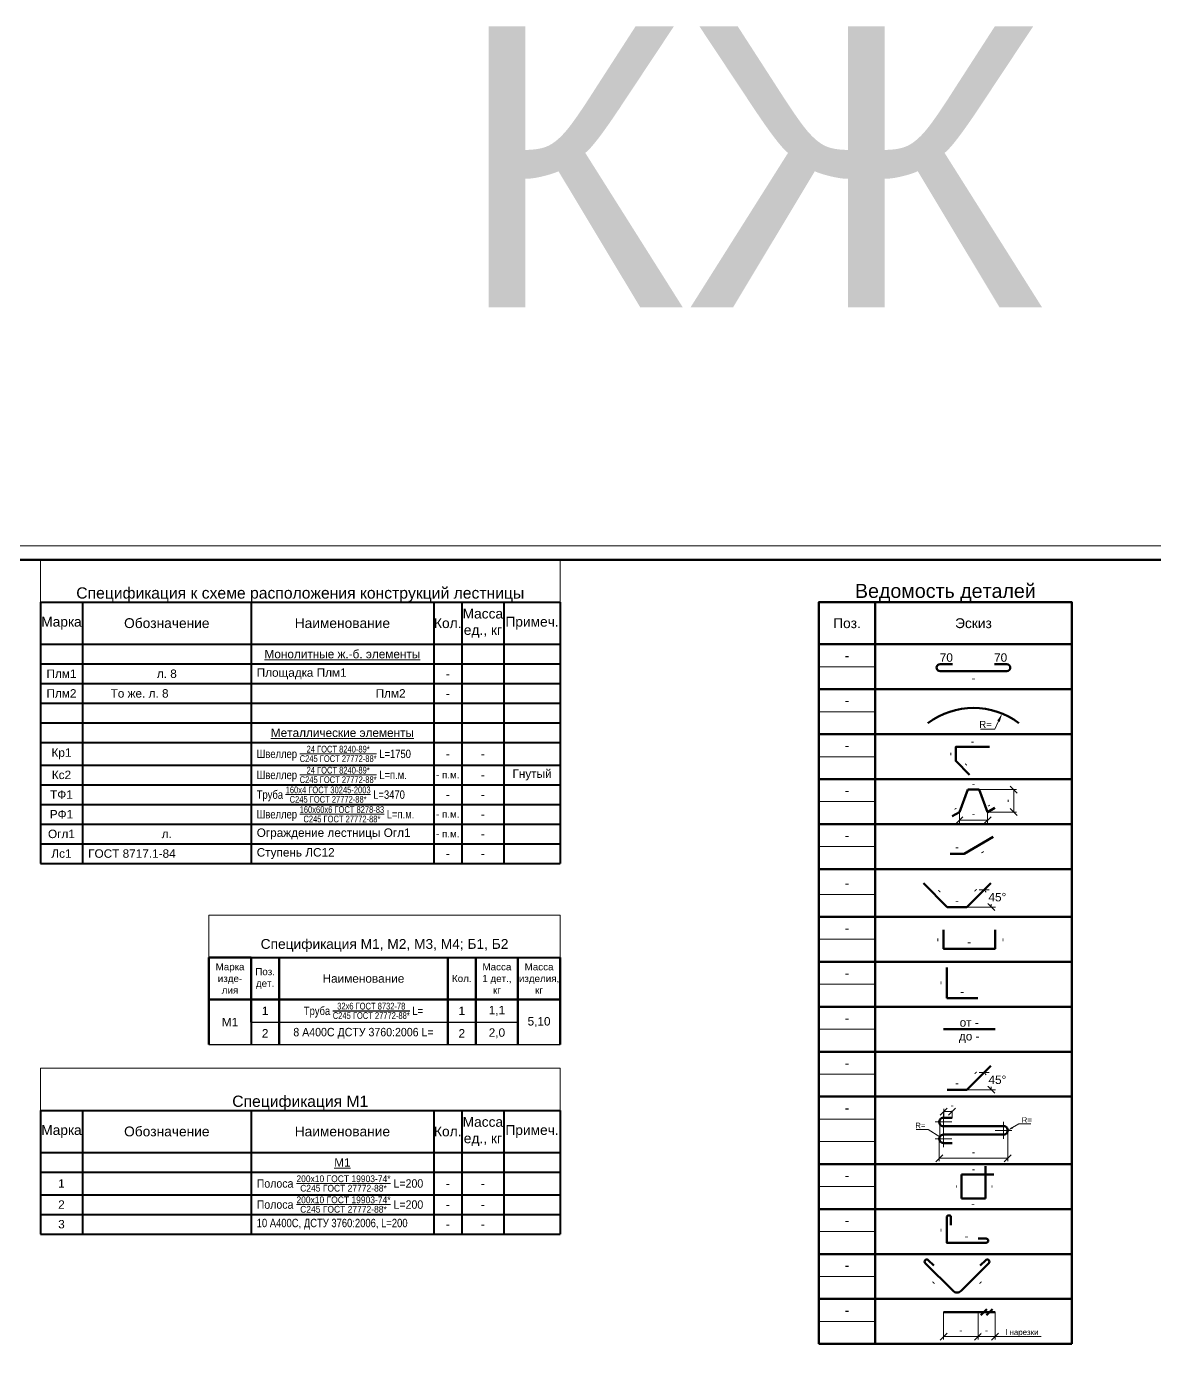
# Paper-space layout 'А1 г' of a CAD drawing. Header units: millimetres. Extents: x -1826 to 3142, y -699 to 3864.
# Drawn here: x 220.5 to 622.1, y 309 to 779.9 of the extents above; entities that cross this region are included whole.
import ezdxf
from ezdxf import colors
from ezdxf.entities.mleader import LeaderData, LeaderLine
from ezdxf.enums import TextEntityAlignment as Align
from ezdxf.math import Vec2, Vec3

# ---------------------------------------------------------------- set-up
doc = ezdxf.new("R2010")
doc.units = ezdxf.units.MM
doc.header["$MEASUREMENT"] = 0
doc.header["$PDMODE"] = 3
for name, color, linetype, lineweight in [('01_Спецификация', 7, 'Continuous', 13), ('01_Спецификация @ 1 (1)', 7, 'Continuous', 13), ('01_Формат', 7, 'Continuous', 13)]:
    doc.layers.add(name, color=color, linetype=linetype, lineweight=lineweight)
doc.layers.add('01_Чертежная @ 1', color=7, linetype='Continuous')
doc.styles.add('Arial', font='arial.ttf')
doc.dimstyles.new('А-2.5-1', dxfattribs={"dimscale": 0, "dimtxt": 2.5, "dimasz": 2.5, "dimexe": 1, "dimexo": 0, "dimgap": 1, "dimtad": 1, "dimdec": 1, "dimlfac": -1, "dimrnd": 1, "dimtxsty": 'Arial', "dimblk": 'OBLIQUE', "dimcen": 0, "dimclrd": 256, "dimclre": 256, "dimadec": 1, "dimazin": 2, "dimtfac": 1, "dimtdec": 1, "dimtmove": 0, "dimatfit": 3, "dimfxl": 1, "dimtfill": 1, "dimtolj": 1, "dimlwd": 15, "dimlwe": 15, "dimarcsym": 0})
doc.dimstyles.new('А-3.0-1', dxfattribs={"dimscale": 0, "dimtxt": 3, "dimasz": 2.5, "dimexe": 1.5, "dimexo": 0, "dimgap": 1, "dimtad": 1, "dimdec": 0, "dimrnd": 1, "dimtxsty": 'Arial', "dimblk": 'OBLIQUE', "dimcen": 3, "dimclrd": 256, "dimclre": 256, "dimadec": 1, "dimazin": 0, "dimtfac": 1, "dimtdec": 0, "dimtmove": 0, "dimatfit": 3, "dimfxl": 1, "dimtfill": 1, "dimlwd": 15, "dimlwe": 15, "dimarcsym": 0})

# ---------------------------------------------------------------- blocks, each defined once
blk = doc.blocks.new('_Oblique')
at = {"color": 0, "linetype": 'ByBlock', "lineweight": -2}
blk.add_line((-0.5, -0.5), (0.5, 0.5), dxfattribs=at)
blk = doc.blocks.new('*D72')
at = {"layer": '01_Спецификация', "lineweight": 15, "transparency": 16777216}
for p, q in [((552.6, 500.31), (552.6, 496.37)), ((562.6, 500.31), (562.6, 496.37)), ((552.6, 497.37), (562.6, 497.37))]:
    blk.add_line(p, q, dxfattribs=at)
at = {"layer": 'Defpoints', "color": 0, "transparency": 16777216}
for p in [(552.6, 500.31), (562.6, 500.31), (562.6, 497.37)]:
    blk.add_point(p, dxfattribs=at)
at = {"layer": '01_Спецификация', "lineweight": 15, "transparency": 16777216, "xscale": 2.5, "yscale": 2.5, "zscale": 2.5, "rotation": 180}
blk.add_blockref('_Oblique', (552.6, 497.37), dxfattribs=at)
at = {"layer": '01_Спецификация', "lineweight": 15, "transparency": 16777216, "xscale": 2.5, "yscale": 2.5, "zscale": 2.5}
blk.add_blockref('_Oblique', (562.6, 497.37), dxfattribs=at)
at = {"layer": '01_Спецификация', "color": 0, "transparency": 16777216, "insert": (557.6, 499.62), "char_height": 2.5, "attachment_point": 5, "style": 'Arial', "bg_fill": 3, "box_fill_scale": 1.25, "bg_fill_color": 256, "bg_fill_true_color": 13158600, "bg_fill_transparency": 0}
blk.add_mtext('\\A1;-', dxfattribs=at)
blk = doc.blocks.new('*D73')
at = {"layer": '01_Спецификация', "lineweight": 15, "transparency": 16777216}
for p, q in [((559.6, 508.31), (572.94, 508.31)), ((571.94, 500.31), (571.94, 508.31)), ((562.6, 500.31), (572.94, 500.31))]:
    blk.add_line(p, q, dxfattribs=at)
at = {"layer": 'Defpoints', "color": 0, "transparency": 16777216}
for p in [(559.6, 508.31), (562.6, 500.31)]:
    blk.add_point(p, dxfattribs=at)
at = {"layer": '01_Спецификация', "lineweight": 15, "transparency": 16777216, "xscale": 2.5, "yscale": 2.5, "zscale": 2.5}
for p, rotation in [((571.94, 508.31), 90), ((571.94, 500.31), 270)]:
    blk.add_blockref('_Oblique', p, dxfattribs=dict(at, rotation=rotation))
at = {"layer": '01_Спецификация', "color": 0, "transparency": 16777216, "insert": (569.69, 504.31), "char_height": 2.5, "attachment_point": 5, "rotation": 90, "style": 'Arial', "bg_fill": 3, "box_fill_scale": 1.25, "bg_fill_color": 256, "bg_fill_true_color": 13158600, "bg_fill_transparency": 0}
blk.add_mtext('\\A1;-', dxfattribs=at)
at = {"layer": 'Defpoints', "color": 0, "transparency": 16777216}
blk.add_point((571.94, 508.31), dxfattribs=at)
blk = doc.blocks.new('*D74')
at = {"layer": '01_Спецификация', "lineweight": 15, "transparency": 16777216}
blk.add_line((555.26, 466.47), (565.43, 466.47), dxfattribs=at)
for start, end in [(37.8007, 45), (360, 6.6158)]:
    blk.add_arc((555.26, 466.47), 8.67, start, end, dxfattribs=at)
at = {"layer": 'Defpoints', "color": 0, "transparency": 16777216}
for p in [(563.75, 474.95), (548.26, 466.47), (555.26, 466.47), (555.26, 466.47)]:
    blk.add_point(p, dxfattribs=at)
at = {"layer": '01_Спецификация', "lineweight": 15, "transparency": 16777216, "xscale": 2.5, "yscale": 2.5, "zscale": 2.5}
for p, rotation in [((561.39, 472.6), 135.0000000000004), ((563.93, 466.47), 269.9999999999999)]:
    blk.add_blockref('_Oblique', p, dxfattribs=dict(at, rotation=rotation))
at = {"layer": '01_Спецификация', "color": 0, "transparency": 16777216, "insert": (566.11, 469.99), "char_height": 3, "attachment_point": 5, "style": 'Arial', "bg_fill": 3, "box_fill_scale": 1.25, "bg_fill_color": 256, "bg_fill_true_color": 13158600, "bg_fill_transparency": 0}
blk.add_mtext('45°', dxfattribs=at)
at = {"layer": 'Defpoints', "color": 0, "transparency": 16777216}
blk.add_point((562.77, 470.8), dxfattribs=at)
blk = doc.blocks.new('*D75')
at = {"layer": '01_Спецификация', "lineweight": 15, "transparency": 16777216}
blk.add_line((555.26, 401.47), (565.43, 401.47), dxfattribs=at)
for start, end in [(37.8007, 45), (0, 6.6158)]:
    blk.add_arc((555.26, 401.47), 8.67, start, end, dxfattribs=at)
at = {"layer": 'Defpoints', "color": 0, "transparency": 16777216}
for p in [(563.75, 409.95), (548.26, 401.47), (555.26, 401.47), (555.26, 401.47)]:
    blk.add_point(p, dxfattribs=at)
at = {"layer": '01_Спецификация', "lineweight": 15, "transparency": 16777216, "xscale": 2.5, "yscale": 2.5, "zscale": 2.5}
for p, rotation in [((561.39, 407.6), 135.0000000000002), ((563.93, 401.47), 270)]:
    blk.add_blockref('_Oblique', p, dxfattribs=dict(at, rotation=rotation))
at = {"layer": '01_Спецификация', "color": 0, "transparency": 16777216, "insert": (566.11, 404.99), "char_height": 3, "attachment_point": 5, "style": 'Arial', "bg_fill": 3, "box_fill_scale": 1.25, "bg_fill_color": 256, "bg_fill_true_color": 13158600, "bg_fill_transparency": 0}
blk.add_mtext('45°', dxfattribs=at)
at = {"layer": 'Defpoints', "color": 0, "transparency": 16777216}
blk.add_point((562.77, 405.8), dxfattribs=at)
blk = doc.blocks.new('*D79')
at = {"layer": '01_Спецификация', "lineweight": 15, "transparency": 16777216}
for p, q in [((547.01, 391.51), (547.01, 394.71)), ((547.01, 393.71), (550.01, 393.71)), ((550.01, 391.51), (550.01, 394.71))]:
    blk.add_line(p, q, dxfattribs=at)
at = {"layer": 'Defpoints', "color": 0, "transparency": 16777216}
for p in [(547.01, 391.51), (550.01, 391.51)]:
    blk.add_point(p, dxfattribs=at)
at = {"layer": '01_Спецификация', "color": 0, "transparency": 16777216, "insert": (550.01, 395.96), "char_height": 2.5, "attachment_point": 5, "style": 'Arial', "bg_fill": 3, "box_fill_scale": 1.25, "bg_fill_color": 256, "bg_fill_true_color": 13158600, "bg_fill_transparency": 0}
blk.add_mtext('\\A1;-', dxfattribs=at)
at = {"layer": 'Defpoints', "color": 0, "transparency": 16777216}
blk.add_point((550.01, 393.71), dxfattribs=at)
at = {"layer": '01_Спецификация', "lineweight": 15, "transparency": 16777216, "xscale": 2.5, "yscale": 2.5, "zscale": 2.5, "rotation": 180}
blk.add_blockref('_Oblique', (547.01, 393.71), dxfattribs=at)
at = {"layer": '01_Спецификация', "lineweight": 15, "transparency": 16777216, "xscale": 2.5, "yscale": 2.5, "zscale": 2.5}
blk.add_blockref('_Oblique', (550.01, 393.71), dxfattribs=at)
blk = doc.blocks.new('*D80')
at = {"layer": '01_Спецификация', "lineweight": 15, "transparency": 16777216}
for p, q in [((569.79, 387.01), (569.79, 376.07)), ((545.42, 384.01), (545.42, 376.07)), ((545.42, 377.07), (569.79, 377.07))]:
    blk.add_line(p, q, dxfattribs=at)
at = {"layer": 'Defpoints', "color": 0, "transparency": 16777216}
for p in [(569.79, 387.01), (545.42, 384.01), (569.79, 377.07)]:
    blk.add_point(p, dxfattribs=at)
at = {"layer": '01_Спецификация', "lineweight": 15, "transparency": 16777216, "xscale": 2.5, "yscale": 2.5, "zscale": 2.5, "rotation": 180}
blk.add_blockref('_Oblique', (545.42, 377.07), dxfattribs=at)
at = {"layer": '01_Спецификация', "lineweight": 15, "transparency": 16777216, "xscale": 2.5, "yscale": 2.5, "zscale": 2.5}
blk.add_blockref('_Oblique', (569.79, 377.07), dxfattribs=at)
at = {"layer": '01_Спецификация', "color": 0, "transparency": 16777216, "insert": (557.6, 379.32), "char_height": 2.5, "attachment_point": 5, "style": 'Arial', "bg_fill": 3, "box_fill_scale": 1.25, "bg_fill_color": 256, "bg_fill_true_color": 13158600, "bg_fill_transparency": 0}
blk.add_mtext('\\A1;-', dxfattribs=at)
blk = doc.blocks.new('*D81')
at = {"layer": '01_Спецификация', "lineweight": 15, "transparency": 16777216}
for p, q in [((546.94, 322.33), (546.94, 312.62)), ((559.27, 322.33), (559.27, 312.62)), ((546.94, 313.62), (559.27, 313.62))]:
    blk.add_line(p, q, dxfattribs=at)
at = {"layer": 'Defpoints', "color": 0, "transparency": 16777216}
for p in [(546.94, 322.33), (559.27, 322.33), (559.27, 313.62)]:
    blk.add_point(p, dxfattribs=at)
at = {"layer": '01_Спецификация', "lineweight": 15, "transparency": 16777216, "xscale": 2.5, "yscale": 2.5, "zscale": 2.5, "rotation": 180}
blk.add_blockref('_Oblique', (546.94, 313.62), dxfattribs=at)
at = {"layer": '01_Спецификация', "lineweight": 15, "transparency": 16777216, "xscale": 2.5, "yscale": 2.5, "zscale": 2.5}
blk.add_blockref('_Oblique', (559.27, 313.62), dxfattribs=at)
at = {"layer": '01_Спецификация', "color": 0, "transparency": 16777216, "insert": (553.1, 315.87), "char_height": 2.5, "attachment_point": 5, "style": 'Arial', "bg_fill": 3, "box_fill_scale": 1.25, "bg_fill_color": 256, "bg_fill_true_color": 13158600, "bg_fill_transparency": 0}
blk.add_mtext('\\A1;-', dxfattribs=at)
blk = doc.blocks.new('*D82')
at = {"layer": '01_Спецификация', "lineweight": 15, "transparency": 16777216}
for p, q in [((559.27, 322.33), (559.27, 312.62)), ((565.27, 322.33), (565.27, 312.62)), ((559.27, 313.62), (565.27, 313.62))]:
    blk.add_line(p, q, dxfattribs=at)
at = {"layer": 'Defpoints', "color": 0, "transparency": 16777216}
for p in [(559.27, 322.33), (565.27, 322.33)]:
    blk.add_point(p, dxfattribs=at)
at = {"layer": '01_Спецификация', "lineweight": 15, "transparency": 16777216, "xscale": 2.5, "yscale": 2.5, "zscale": 2.5, "rotation": 180}
blk.add_blockref('_Oblique', (559.27, 313.62), dxfattribs=at)
at = {"layer": '01_Спецификация', "lineweight": 15, "transparency": 16777216, "xscale": 2.5, "yscale": 2.5, "zscale": 2.5}
blk.add_blockref('_Oblique', (565.27, 313.62), dxfattribs=at)
at = {"layer": '01_Спецификация', "color": 0, "transparency": 16777216, "insert": (562.27, 315.87), "char_height": 2.5, "attachment_point": 5, "style": 'Arial', "bg_fill": 3, "box_fill_scale": 1.25, "bg_fill_color": 256, "bg_fill_true_color": 13158600, "bg_fill_transparency": 0}
blk.add_mtext('\\A1;-', dxfattribs=at)
at = {"layer": 'Defpoints', "color": 0, "transparency": 16777216}
blk.add_point((565.27, 313.62), dxfattribs=at)
blk = doc.blocks.new('_None')
blk = doc.blocks.new('*T57')
at = {"color": 0, "linetype": 'ByBlock', "lineweight": 50, "transparency": 16777216}
for p, q in [((0, -15), (15, -15)), ((0, -15), (0, -46)), ((15, -15), (15, -38)), ((25, -15), (25, -46)), ((85, -15), (85, -46)), ((95, -15), (95, -46)), ((110, -15), (110, -46)), ((125, -15), (125, -46)), ((0, -30), (125, -30))]:
    blk.add_line(p, q, dxfattribs=at)
at = {"color": 0, "linetype": 'ByBlock', "lineweight": 40, "transparency": 16777216}
for p, q in [((15, -15), (125, -15)), ((15, -38), (15, -46))]:
    blk.add_line(p, q, dxfattribs=at)
at = {"color": 0, "linetype": 'ByBlock', "lineweight": -2, "transparency": 16777216}
for p, q in [((15, -38), (110, -38)), ((0, -46), (125, -46))]:
    blk.add_line(p, q, dxfattribs=at)
at = {"layer": 'Defpoints', "color": 8, "linetype": 'ByBlock', "lineweight": 0, "transparency": 16777216}
for p, q in [((0, 0), (125, 0)), ((0, 0), (0, -15)), ((125, 0), (125, -15))]:
    blk.add_line(p, q, dxfattribs=at)
at = {"color": 0, "transparency": 16777216, "style": 'Arial'}
for s, insert, char_height, width, attachment_point in [('Спецификация М1, М2, М3, М4; Б1, Б2', (62.5, -13), 3.5, 125, 8), ('Марка\\Pизде-\\Pлия', (7.5, -22.5), 2.5, 15, 5), ('Поз.\\Pдет.', (20, -22.5), 2.5, 10, 5), ('Масса\\P1 дет.,\\Pкг', (102.5, -22.5), 2.5, 15, 5), ('Масса\\Pизделия,\\Pкг', (117.5, -22.5), 2.5, 15, 5), ('Наименование', (55, -22.5), 3, 60, 5), ('Кол.', (90, -22.5), 2.5, 10, 5), ('1', (20, -34), 3, 7, 5), ('\\A1;{\\W0.8;Труба \\H0.8x;\\S32x6 ГОСТ 8732-78/С245 ГОСТ 27772-88*;\\H1.25x; L=}', (55, -34), 3, 57, 5), ('1', (90, -34), 3, 7, 5), ('1,1', (102.5, -34), 3, 12, 5), ('М1', (7.5, -38), 3, 12, 5), ('5,10', (117.5, -38), 3, 12, 5), ('2', (20, -42), 3, 7, 5), ('{\\W0.9;8 А400С ДСТУ 3760:2006 L=}', (55, -42), 3, 57, 5), ('2', (90, -42), 3, 7, 5), ('2,0', (102.5, -42), 3, 12, 5)]:
    blk.add_mtext(s, dxfattribs=dict(at, insert=insert, char_height=char_height, width=width, attachment_point=attachment_point))
blk = doc.blocks.new('*T63')
at = {"layer": '01_Спецификация', "color": 0, "lineweight": 40, "transparency": 16777216}
for p, q in [((0, -15), (185, -15)), ((0, -15), (0, -108)), ((15, -15), (15, -108)), ((75, -15), (75, -108)), ((140, -15), (140, -108)), ((150, -15), (150, -108)), ((165, -15), (165, -108)), ((185, -15), (185, -108)), ((0, -30), (185, -30)), ((0, -37), (185, -37)), ((0, -44), (185, -44)), ((0, -51), (185, -51)), ((0, -58), (185, -58)), ((0, -65), (185, -65)), ((0, -73), (185, -73)), ((0, -80), (185, -80)), ((0, -87), (185, -87)), ((0, -94), (185, -94)), ((0, -101), (185, -101)), ((0, -108), (185, -108))]:
    blk.add_line(p, q, dxfattribs=at)
at = {"layer": 'Defpoints', "color": 8, "linetype": 'ByBlock', "lineweight": 0, "transparency": 16777216}
for p, q in [((0, 0), (185, 0)), ((0, 0), (0, -15)), ((185, 0), (185, -15))]:
    blk.add_line(p, q, dxfattribs=at)
at = {"layer": '01_Спецификация', "color": 0, "transparency": 16777216, "style": 'Arial'}
for s, insert, char_height, width, attachment_point in [('Спецификация к схеме расположения конструкций лестницы', (92.5, -14.94), 4, 184.88, 8), ('Масса ед., кг', (157.5, -22.5), 3.5, 14.88, 5), ('Марка', (7.5, -22.5), 3.5, 14.88, 5), ('Обозначение', (45, -22.5), 3.5, 59.88, 5), ('Наименование', (107.5, -22.5), 3.5, 64.88, 5), ('Кол.', (145, -22.5), 3.5, 9.88, 5), ('Примеч.', (175, -22.5), 3.5, 19.88, 5)]:
    blk.add_mtext(s, dxfattribs=dict(at, insert=insert, char_height=char_height, width=width, attachment_point=attachment_point))
at = {"layer": '01_Спецификация', "transparency": 16777216, "style": 'Arial'}
for s, insert, char_height, width, attachment_point in [('{\\LМонолитные ж.-б. элементы}', (107.5, -33.5), 3, 63, 5), ('Плм1', (7.5, -40.5), 3, 15, 5), ('л. 8', (45, -40.5), 3, 56, 5), ('Площадка Плм1', (77, -40.5), 3, 61, 4), ('-', (145, -40.5), 3, 10, 5), ('Плм2', (7.5, -47.5), 3, 15, 5), ('То же. л. 8', (25, -47.5), 3, 40, 4), ('Плм2', (130, -47.5), 3, 45, 6), ('-', (145, -47.5), 3, 10, 5), ('{\\LМеталлические элементы}', (107.5, -61.5), 3, 63, 5), ('Кр1', (7.5, -69), 3, 15, 5), ('\\A1;{\\W0.8;Швеллер \\H0.8x;\\S24 ГОСТ 8240-89*/С245 ГОСТ 27772-88*;\\H1.25x; L=1750}', (77, -69), 3, 61, 4), ('-', (145, -69), 3, 10, 5), ('-', (157.5, -69), 3, 15, 5), ('Кс2', (7.5, -76.5), 3, 15, 5), ('\\A1;{\\W0.8;Швеллер \\H0.8x;\\S24 ГОСТ 8240-89*/С245 ГОСТ 27772-88*;\\H1.25x; L=п.м.}', (77, -76.5), 3, 61, 4), ('Гнутый', (175, -76.5), 3, 20, 5), ('- п.м.', (145, -76.5), 2.5, 10, 5), ('-', (157.5, -76.5), 3, 15, 5), ('ТФ1', (7.5, -83.5), 3, 15, 5), ('\\A1;{\\W0.8;Труба \\H0.8x;\\S160х4 ГОСТ 30245-2003/С245 ГОСТ 27772-88*;\\H1.25x; L=3470}', (77, -83.5), 3, 61, 4), ('-', (145, -83.5), 3, 10, 5), ('-', (157.5, -83.5), 3, 15, 5), ('РФ1', (7.5, -90.5), 3, 15, 5), ('\\A1;{\\W0.8;Швеллер \\H0.8x;\\S160х60х6 ГОСТ 8278-83/С245 ГОСТ 27772-88*;\\H1.25x; L=п.м.}', (77, -90.5), 3, 61, 4), ('- п.м.', (145, -90.5), 2.5, 10, 5), ('-', (157.5, -90.5), 3, 15, 5), ('Огл1', (7.5, -97.5), 3, 15, 5), ('л. ', (45, -97.5), 3, 56, 5), ('Ограждение лестницы Огл1', (77, -97.5), 3, 61, 4), ('- п.м.', (145, -97.5), 2.5, 10, 5), ('-', (157.5, -97.5), 3, 15, 5), ('Лс1', (7.5, -104.5), 3, 15, 5), ('ГОСТ 8717.1-84', (17, -104.5), 3, 56, 4), ('Ступень ЛС12', (77, -104.5), 3, 61, 4), ('-', (145, -104.5), 3, 10, 5), ('-', (157.5, -104.5), 3, 15, 5)]:
    blk.add_mtext(s, dxfattribs=dict(at, insert=insert, char_height=char_height, width=width, attachment_point=attachment_point))
blk = doc.blocks.new('*T69')
at = {"layer": '01_Спецификация', "color": 0, "lineweight": 40, "transparency": 16777216}
for p, q in [((0, -15), (185, -15)), ((0, -15), (0, -59)), ((15, -15), (15, -59)), ((75, -15), (75, -59)), ((140, -15), (140, -59)), ((150, -15), (150, -59)), ((165, -15), (165, -59)), ((185, -15), (185, -59)), ((0, -30), (185, -30)), ((0, -37), (185, -37)), ((0, -45), (185, -45)), ((0, -52), (185, -52)), ((0, -59), (185, -59))]:
    blk.add_line(p, q, dxfattribs=at)
at = {"layer": 'Defpoints', "color": 8, "linetype": 'ByBlock', "lineweight": 0, "transparency": 16777216}
for p, q in [((0, 0), (185, 0)), ((0, 0), (0, -15)), ((185, 0), (185, -15))]:
    blk.add_line(p, q, dxfattribs=at)
at = {"layer": '01_Спецификация', "color": 0, "transparency": 16777216, "style": 'Arial'}
for s, insert, char_height, width, attachment_point in [('Спецификация М1', (92.5, -14.94), 4, 184.88, 8), ('Масса ед., кг', (157.5, -22.5), 3.5, 14.88, 5), ('Марка', (7.5, -22.5), 3.5, 14.88, 5), ('Обозначение', (45, -22.5), 3.5, 59.88, 5), ('Наименование', (107.5, -22.5), 3.5, 64.88, 5), ('Кол.', (145, -22.5), 3.5, 9.88, 5), ('Примеч.', (175, -22.5), 3.5, 19.88, 5)]:
    blk.add_mtext(s, dxfattribs=dict(at, insert=insert, char_height=char_height, width=width, attachment_point=attachment_point))
at = {"layer": '01_Спецификация', "transparency": 16777216, "char_height": 3, "style": 'Arial'}
for s, insert, width, attachment_point in [('{\\LМ1}', (107.5, -33.5), 63, 5), ('1', (7.5, -41), 15, 5), ('\\A1;{\\W0.9;Полоса \\H0.8x;\\S200х10 ГОСТ 19903-74*/С245 ГОСТ 27772-88*;\\H1.25x; L=200}', (77, -41), 61, 4), ('-', (145, -41), 10, 5), ('-', (157.5, -41), 15, 5), ('2', (7.5, -48.5), 15, 5), ('\\A1;{\\W0.9;Полоса \\H0.8x;\\S200х10 ГОСТ 19903-74*/С245 ГОСТ 27772-88*;\\H1.25x; L=200}', (77, -48.5), 61, 4), ('-', (145, -48.5), 10, 5), ('-', (157.5, -48.5), 15, 5), ('3', (7.5, -55.5), 15, 5), ('\\A1;{\\W0.8;10 А400С, ДСТУ 3760:2006, L=200}', (77, -55.5), 61, 4), ('-', (145, -55.5), 10, 5), ('-', (157.5, -55.5), 15, 5)]:
    blk.add_mtext(s, dxfattribs=dict(at, insert=insert, width=width, attachment_point=attachment_point))

psp = doc.layouts.new('А1 г')

# ---------------------------------------------------------------- linework, layer by layer
at = {"layer": '01_Спецификация', "lineweight": 50}
for p, q in [((502.6, 575.01), (502.6, 311.01)), ((522.6, 575.01), (522.6, 311.01)), ((592.6, 575.01), (592.6, 311.01)), ((502.6, 560.01), (592.6, 560.01)), ((502.6, 560.01), (592.6, 560.01)), ((502.6, 544.01), (592.6, 544.01)), ((502.6, 528.01), (592.6, 528.01)), ((502.6, 512.01), (592.6, 512.01)), ((502.6, 512.01), (592.6, 512.01)), ((555.6, 508.31), (552.6, 500.31)), ((559.6, 508.31), (555.6, 508.31)), ((562.6, 500.31), (559.6, 508.31)), ((552.6, 500.31), (550.01, 498.81)), ((565.2, 501.81), (562.6, 500.31)), ((502.6, 496.01), (592.6, 496.01)), ((502.6, 480.01), (592.6, 480.01)), ((502.6, 463.01), (592.6, 463.01)), ((502.6, 447.01), (592.6, 447.01)), ((548.1, 445.01), (548.1, 434.01)), ((559.1, 434.01), (548.1, 434.01)), ((502.6, 431.01), (592.6, 431.01)), ((546.94, 423.01), (565.27, 423.01)), ((502.6, 415.01), (592.6, 415.01)), ((502.6, 399.01), (592.6, 399.01)), ((502.6, 375.01), (592.6, 375.01)), ((502.6, 359.01), (592.6, 359.01)), ((502.6, 343.01), (592.6, 343.01)), ((502.6, 327.01), (592.6, 327.01)), ((502.6, 311.01), (592.6, 311.01))]:
    psp.add_line(p, q, dxfattribs=at)
at = {"layer": '01_Спецификация'}
for p, q in [((502.6, 552.01), (522.6, 552.01)), ((502.6, 536.01), (522.6, 536.01)), ((502.6, 520.01), (522.6, 520.01)), ((502.6, 504.01), (522.6, 504.01)), ((502.6, 488.01), (522.6, 488.01)), ((502.6, 480.01), (592.6, 480.01)), ((502.6, 471.01), (522.6, 471.01)), ((502.6, 455.01), (522.6, 455.01)), ((502.6, 439.01), (522.6, 439.01)), ((502.6, 423.01), (522.6, 423.01)), ((502.6, 407.01), (522.6, 407.01)), ((502.6, 391.01), (522.6, 391.01)), ((546.92, 387.01), (546.92, 393.01)), ((543.92, 390.01), (549.92, 390.01)), ((546.92, 381.01), (546.92, 387.01)), ((565.29, 387.01), (571.29, 387.01)), ((568.29, 384.01), (568.29, 390.01)), ((502.6, 383.01), (522.6, 383.01)), ((543.92, 384.01), (549.92, 384.01)), ((502.6, 367.01), (522.6, 367.01)), ((502.6, 351.01), (522.6, 351.01)), ((502.6, 335.01), (522.6, 335.01)), ((502.6, 319.01), (522.6, 319.01))]:
    psp.add_line(p, q, dxfattribs=at)
at = {"layer": '01_Спецификация', "lineweight": 60}
for p, q in [((564.85, 371.26), (553.35, 371.26)), ((553.35, 371.26), (553.35, 362.76)), ((553.35, 362.76), (561.85, 362.76)), ((546.94, 322.33), (565.27, 322.33)), ((560.21, 321.27), (562.33, 323.39)), ((562.21, 321.27), (564.33, 323.39))]:
    psp.add_line(p, q, dxfattribs=at)
at = {"layer": '01_Спецификация', "lineweight": 50}
psp.add_lwpolyline([(502.6, 560.01), (592.6, 560.01), (592.6, 575.01), (502.6, 575.01)], close=True, dxfattribs=at)
for points in [[(550.17, 552.89), (545.7, 552.89, 1), (545.7, 550.49), (569.51, 550.49, 0.999986), (569.51, 552.89), (565.04, 552.89)], [(559.31, 348.51), (562.1, 348.51, -0.999986), (562.1, 347.01), (548.1, 347.01), (548.1, 356.01, -0.999986), (549.6, 356.01), (549.6, 353.22)], [(560.04, 338.87), (562.02, 340.84, -0.999986), (563.08, 339.78), (553.18, 329.88, -0.198912), (551.76, 329.3, -0.198912), (550.35, 329.88), (540.45, 339.78, -0.999986), (541.51, 340.84), (543.48, 338.87)]]:
    psp.add_lwpolyline(points, format="xyb", dxfattribs=at)
for points in [[(563.28, 523.47), (551.28, 523.47), (551.28, 518.47), (556.23, 513.52)], [(549.26, 485.47), (554.26, 485.47), (564.65, 491.47)], [(563.75, 474.95), (555.26, 466.47), (548.26, 466.47), (539.78, 474.95)], [(546.94, 458.33), (546.94, 451.67), (565.27, 451.67), (565.27, 458.33)], [(563.75, 409.95), (555.26, 401.47), (548.26, 401.47)]]:
    psp.add_lwpolyline(points, dxfattribs=at)
at = {"layer": '01_Спецификация', "lineweight": 60}
psp.add_lwpolyline([(550.01, 391.51), (547.01, 391.51, 1.063825), (547.01, 388.51), (568.19, 388.51, -1.063825), (568.19, 385.51), (547.01, 385.51, 1.063825), (547.01, 382.51), (550.01, 382.51)], format="xyb", dxfattribs=at)
at = {"layer": '01_Спецификация', "lineweight": 50}
psp.add_arc((557.6, 510.3), 27.04, 53.1981, 126.8019, dxfattribs=at)
at = {"layer": '01_Формат'}
psp.add_lwpolyline([(0.5, 1.01), (841.5, 1.01), (841.5, 595.01), (0.5, 595.01)], close=True, dxfattribs=at)
at = {"layer": '01_Формат', "lineweight": 50}
psp.add_lwpolyline([(20.5, 6.01), (836.5, 6.01), (836.5, 590.01), (20.5, 590.01)], close=True, dxfattribs=at)

# ---------------------------------------------------------------- block references
for name, p in [('*T63', (225.48, 590.01)), ('*T57', (285.48, 463.55)), ('*T69', (225.48, 409.11))]:
    psp.add_blockref(name, p)

# ---------------------------------------------------------------- texts
at = {"layer": '01_Спецификация @ 1 (1)', "color": 7, "lineweight": 25, "style": 'Arial'}
psp.add_text('Ведомость деталей', height=5, dxfattribs=at).set_placement((547.6, 575.01), align=Align.BOTTOM_CENTER)
at = {"layer": '01_Спецификация @ 1 (1)', "style": 'Arial'}
for s, p in [('Поз.', (512.6, 567.51)), ('Эскиз', (557.6, 567.51)), ('-', (512.6, 556.01)), ('-', (512.6, 540.01)), ('-', (512.6, 524.01)), ('-', (512.6, 508.01)), ('-', (512.6, 492.01)), ('-', (512.6, 475.01)), ('-', (512.6, 459.01)), ('-', (512.6, 443.01)), ('-', (512.6, 427.01)), ('-', (512.6, 411.01)), ('-', (512.6, 395.01)), ('-', (512.6, 371.01)), ('-', (512.6, 355.01)), ('-', (512.6, 339.01)), ('-', (512.6, 323.01))]:
    psp.add_text(s, height=3.5, dxfattribs=at).set_placement(p, align=Align.MIDDLE_CENTER)
for s, height, p in [('70', 3, (547.94, 552.89)), ('70', 3, (567.27, 552.89)), ('-', 2.5, (557.28, 523.47)), ('-', 2.5, (557.6, 508.31)), ('-', 3, (551.76, 485.47)), ('-', 3, (551.76, 466.47)), ('-', 3, (556.1, 451.67)), ('-', 3, (553.6, 434.01)), ('от -', 3, (556.1, 423.01)), ('-', 3, (551.76, 401.47)), ('-', 3, (555.1, 347.01))]:
    psp.add_text(s, height=height, dxfattribs=at).set_placement(p, align=Align.BOTTOM_CENTER)
for s, p in [('-', (557.6, 549.49)), ('до -', (556.1, 422.01))]:
    psp.add_text(s, height=3, dxfattribs=at).set_placement(p, align=Align.TOP_CENTER)
for height, rotation, p in [(2.5, 90, (551.28, 520.97)), (2.5, 315, (553.75, 515.99)), (3, 315, (544.02, 470.71)), (3, 45, (559.81, 471.02)), (3, 90, (546.94, 454.79)), (3, 90, (548.1, 439.51)), (3, 45, (559.81, 406.02)), (3, 90, (548.1, 351.51))]:
    psp.add_text('-', height=height, rotation=rotation, dxfattribs=at).set_placement(p, align=Align.BOTTOM_CENTER)
psp.add_text('-', height=2.5, rotation=30, dxfattribs=at).set_placement((552.6, 500.31), align=Align.BOTTOM_RIGHT)
for rotation, p in [(30, (559.96, 487.6)), (90, (566.27, 454.79)), (315, (544.69, 334.13)), (45, (558.83, 334.13))]:
    psp.add_text('-', height=3, rotation=rotation, dxfattribs=at).set_placement(p, align=Align.TOP_CENTER)
at = {"layer": '01_Спецификация @ 1 (1)', "ltscale": 0.5, "style": 'Arial'}
psp.add_text('-', height=2.5, dxfattribs=at).set_placement((557.6, 371.26), align=Align.BOTTOM_CENTER)
for p in [(551.32, 367.01), (563.92, 367.01)]:
    psp.add_text('-', height=2.5, rotation=90, dxfattribs=at).set_placement(p, align=Align.MIDDLE_CENTER)
psp.add_text('-', height=2.5, dxfattribs=at).set_placement((557.44, 360.85), align=Align.MIDDLE_CENTER)
at = {"layer": '01_Чертежная @ 1', "style": 'Arial'}
psp.add_text('КЖ', height=100, dxfattribs=at).set_placement((373.6, 679.89))

# ---------------------------------------------------------------- leaders
at = {"layer": '01_Спецификация @ 1 (1)'}
ml = psp.add_multileader_mtext('Standard', dxfattribs=at)
ml.set_content('R=', color=256, style='Arial')
ml.set_leader_properties(color=256, linetype='Continuous', lineweight=15)
ml.build(insert=Vec2(0, 0))
ml.multileader.update_dxf_attribs({"has_dogleg": 0, "text_left_attachment_type": 6, "text_right_attachment_type": 6, "dogleg_length": 1, "arrow_head_size": 3})
ctx = ml.context
ctx.base_point, ctx.char_height, ctx.arrow_head_size, ctx.landing_gap_size, ctx.plane_origin = Vec3(559.08, 529.76), 2.5, 3, 1, Vec3(567.8, 519.34)
ctx.left_attachment, ctx.right_attachment, ctx.text_align_type = 6, 6, 2
notes = []
notes.append((ctx, [(0, (1, 1, 0), (566.18, 529.76), (-1, 0), 1, [(0, [(567.8, 535.34)], 0, [])])]))
ctx.mtext.insert, ctx.mtext.alignment, ctx.mtext.flow_direction = Vec3(564.18, 532.76), 3, 5
ml = psp.add_multileader_mtext('Standard', dxfattribs=at)
ml.set_content('R=', color=256, style='Arial')
ml.set_leader_properties(color=256, linetype='Continuous', lineweight=15)
ml.build(insert=Vec2(0, 0))
ml.multileader.update_dxf_attribs({"has_dogleg": 0, "text_left_attachment_type": 6, "text_right_attachment_type": 6, "dogleg_length": 1, "arrow_head_size": 2})
ctx = ml.context
ctx.base_point, ctx.char_height, ctx.arrow_head_size, ctx.landing_gap_size, ctx.plane_origin = Vec3(573.77, 389.31), 2, 2, 1, Vec3(569.79, 371.01)
ctx.left_attachment, ctx.right_attachment = 6, 6
notes.append((ctx, [(0, (1, 1, 0), (572.77, 389.31), (1, 0), 1, [(0, [(569.79, 387.01)], 0, [])])]))
ctx.mtext.insert, ctx.mtext.flow_direction = Vec3(574.77, 391.71), 5
ml = psp.add_multileader_mtext('Standard', dxfattribs=at)
ml.set_content('R=', color=256, style='Arial')
ml.set_leader_properties(color=256, linetype='Continuous', lineweight=15)
ml.build(insert=Vec2(0, 0))
ml.multileader.update_dxf_attribs({"has_dogleg": 0, "text_left_attachment_type": 6, "text_right_attachment_type": 6, "dogleg_length": 1, "arrow_head_size": 2})
ctx = ml.context
ctx.base_point, ctx.char_height, ctx.arrow_head_size, ctx.landing_gap_size, ctx.plane_origin = Vec3(536.24, 387.37), 2, 2, 1, Vec3(529.9, 371.76)
ctx.left_attachment, ctx.right_attachment, ctx.text_align_type = 6, 6, 2
notes.append((ctx, [(1, (1, 1, 0), (542.51, 387.37), (-1, 0), 1, [(1, [(545.62, 390.75), (545.58, 384.69)], 0, [])])]))
ctx.mtext.insert, ctx.mtext.alignment, ctx.mtext.flow_direction = Vec3(540.51, 389.77), 3, 5
for ctx, leaders in notes:
    for number, flags, end, landing, length, lines in leaders:
        leader = LeaderData()
        leader.index, (leader.has_last_leader_line, leader.has_dogleg_vector, leader.attachment_direction) = number, flags
        leader.last_leader_point, leader.dogleg_vector, leader.dogleg_length = Vec3(end), Vec3(landing), length
        for number, points, colour, breaks in lines:
            line = LeaderLine()
            line.index, line.vertices, line.color, line.breaks = number, Vec3.list(points), colors.encode_raw_color(colour), breaks
            leader.lines.append(line)
        ctx.leaders.append(leader)

# ---------------------------------------------------------------- next in the draw order: dimensions: what is measured, and where the dimension line sits
for base, p1, p2, override, picture, middle in [((562.6, 497.37), (552.6, 500.31), (562.6, 500.31), {"dimscale": 1, "dimtxsty": 'Arial', "dimtix": 0, "dimtofl": 1, "dimtmove": 1, "dimatfit": 3}, '*D72', (557.6, 499.62)), ((569.79, 377.07), (545.42, 384.01), (569.79, 387.01), {"dimscale": 1, "dimtxsty": 'Arial', "dimtix": 0, "dimtofl": 1, "dimtmove": 1, "dimatfit": 3}, '*D80', (557.6, 379.32)), ((559.27, 313.62), (546.94, 322.33), (559.27, 322.33), {"dimscale": 1, "dimtxsty": 'Arial', "dimtix": 0, "dimtofl": 1, "dimtmove": 0, "dimatfit": 3}, '*D81', (553.1, 315.87))]:
    dim = psp.add_linear_dim(base=base, p1=p1, p2=p2, text='-', dimstyle='А-2.5-1', override=override, dxfattribs=at)
    dim.commit()
    dim.dimension.update_dxf_attribs({"geometry": picture, "text_midpoint": middle})
for base, line1, line2, picture, middle in [((562.77, 470.8), ((563.75, 474.95), (555.26, 466.47)), ((555.26, 466.47), (548.26, 466.47)), '*D74', (566.11, 469.99)), ((562.77, 405.8), ((563.75, 409.95), (555.26, 401.47)), ((555.26, 401.47), (548.26, 401.47)), '*D75', (566.11, 404.99))]:
    dim = psp.add_angular_dim_2l(base=base, line1=line1, line2=line2, dimstyle='А-3.0-1', override={"dimscale": 1, "dimtxsty": 'Arial', "dimadec": 0, "dimtix": 0, "dimtofl": 1, "dimtmove": 1, "dimatfit": 3}, dxfattribs=at)
    dim.commit()
    dim.dimension.update_dxf_attribs({"geometry": picture, "text_midpoint": middle, "dimtype": 162})
dim = psp.add_linear_dim(base=(550.01, 393.71), p1=(547.01, 391.51), p2=(550.01, 391.51), text='-', dimstyle='А-2.5-1', override={"dimscale": 1, "dimtxsty": 'Arial', "dimtix": 0, "dimtofl": 1, "dimtmove": 1, "dimatfit": 3}, dxfattribs=at)
dim.commit()
dim.dimension.update_dxf_attribs({"geometry": '*D79', "text_midpoint": (550.01, 393.71), "dimtype": 160})

# ---------------------------------------------------------------- next in the draw order: linework, layer by layer
at = {"layer": '01_Спецификация', "lineweight": 60}
psp.add_line((561.85, 362.76), (561.85, 374.26), dxfattribs=at)

# ---------------------------------------------------------------- next in the draw order: dimensions: what is measured, and where the dimension line sits
at = {"layer": '01_Спецификация @ 1 (1)'}
dim = psp.add_linear_dim(base=(571.94, 508.31), p1=(562.6, 500.31), p2=(559.6, 508.31), angle=90, text='-', dimstyle='А-2.5-1', override={"dimscale": 1, "dimtxsty": 'Arial', "dimtix": 0, "dimtofl": 1, "dimtmove": 1, "dimatfit": 3}, dxfattribs=at)
dim.commit()
dim.dimension.update_dxf_attribs({"geometry": '*D73', "text_midpoint": (569.69, 504.31)})
dim = psp.add_linear_dim(base=(565.27, 313.62), p1=(559.27, 322.33), p2=(565.27, 322.33), text='-', dimstyle='А-2.5-1', override={"dimscale": 1, "dimtxsty": 'Arial', "dimtix": 0, "dimtofl": 1, "dimtmove": 1, "dimatfit": 3}, dxfattribs=at)
dim.commit()
dim.dimension.update_dxf_attribs({"geometry": '*D82', "text_midpoint": (562.27, 315.87)})

# ---------------------------------------------------------------- next in the draw order: texts
at = {"layer": '01_Спецификация @ 1 (1)', "style": 'Arial'}
psp.add_text('-', height=2.5, rotation=30, dxfattribs=at).set_placement((563.47, 500.81), align=Align.BOTTOM_LEFT)

# ---------------------------------------------------------------- next in the draw order: leaders
at = {"layer": '01_Спецификация @ 1 (1)'}
ml = psp.add_multileader_mtext('Standard', dxfattribs=at)
ml.set_content('l нарезки', color=256, style='Arial')
ml.set_leader_properties(color=256, linetype='Continuous', lineweight=15)
ml.set_arrow_properties(name='NONE')
ml.build(insert=Vec2(0, 0))
ml.multileader.update_dxf_attribs({"has_dogleg": 0, "text_left_attachment_type": 6, "text_right_attachment_type": 6, "dogleg_length": 1, "arrow_head_size": 2})
ctx = ml.context
ctx.base_point, ctx.char_height, ctx.arrow_head_size, ctx.landing_gap_size, ctx.plane_origin = Vec3(568.06, 313.62), 2, 2, 1, Vec3(565.27, 313.62)
ctx.left_attachment, ctx.right_attachment = 6, 6
notes = []
notes.append((ctx, [(0, (1, 1, 0), (567.06, 313.62), (1, 0), 1, [(0, [(565.27, 313.62)], 0, [])])]))
ctx.mtext.insert, ctx.mtext.flow_direction = Vec3(569.06, 316.18), 5
for ctx, leaders in notes:
    for number, flags, end, landing, length, lines in leaders:
        leader = LeaderData()
        leader.index, (leader.has_last_leader_line, leader.has_dogleg_vector, leader.attachment_direction) = number, flags
        leader.last_leader_point, leader.dogleg_vector, leader.dogleg_length = Vec3(end), Vec3(landing), length
        for number, points, colour, breaks in lines:
            line = LeaderLine()
            line.index, line.vertices, line.color, line.breaks = number, Vec3.list(points), colors.encode_raw_color(colour), breaks
            leader.lines.append(line)
        ctx.leaders.append(leader)

doc.saveas('drawing.dxf')
